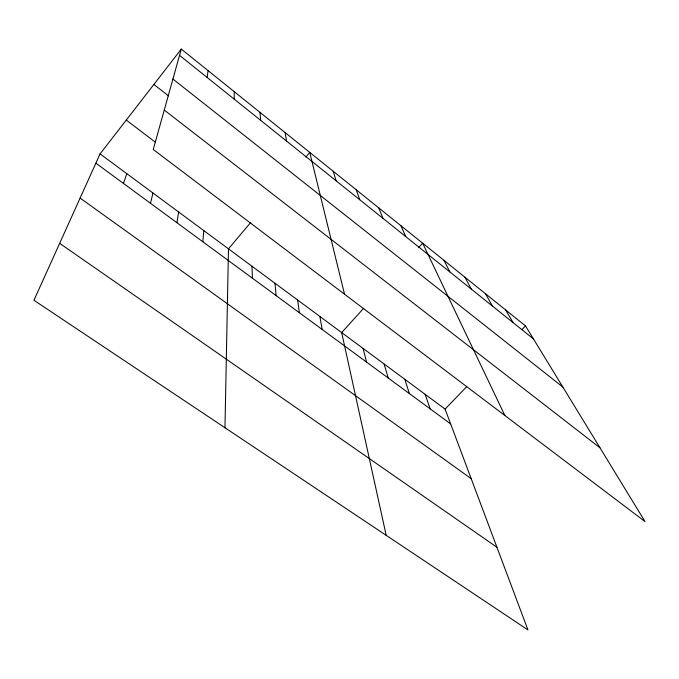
<?xml version="1.0" encoding="UTF-8"?>
<svg xmlns="http://www.w3.org/2000/svg" width="679" height="679" viewBox="0 0 679 679"><rect width="100%" height="100%" fill="white"/><g stroke="black" fill="none" stroke-linecap="round" stroke-linejoin="round"><path stroke-width="1.02" d="M234.213 99.151L234.28 91.699M224.97 427.736L228.475 248.853L250.772 222.398M202.843 241.775L203.802 230.614M207.171 77.491L208.063 70.616M176.93 222.72L178.645 212.001M150.475 203.276L152.979 193.014M181.293 49.083L153.242 149.482L645.05 521.582L525.495 325.912L181.293 49.083L100.068 153.887L33.95 300.262L527.939 629.917L445.076 409.072L100.068 153.887M123.459 183.423L126.795 173.646M305.822 157.07L309.751 152.402L344.516 294.194M363.698 308.266L341.664 332.583L386.19 535.324M418.536 247.733L422.652 243.201L504.87 415.523M445.076 409.072L466.745 386.665M521.922 329.612L525.495 325.912M59.659 243.337L496.918 547.249M80.105 198.073L471.184 478.653M95.883 163.155L450.635 423.891M126.277 120.073L155.474 142.267M164.259 110.04L599.973 447.8M153.887 84.451L168.485 95.866M172.924 79.044L562.866 387.072M179.545 55.347L533.439 338.906M505.668 309.964L513.129 322.635M485.477 293.727L492.445 306.059M464.92 277.193L471.37 289.178M443.981 260.354L449.897 271.965M400.924 225.725L405.702 236.555M378.78 207.918L382.956 218.332M356.212 189.764L359.76 199.753M425.113 394.304L430.189 408.86M404.803 379.281L409.369 393.565M333.211 171.261L336.105 180.792M384.127 363.995L388.176 377.982M363.087 348.429L366.592 362.119M319.851 316.448L322.202 329.502M285.104 132.575L286.597 141.13M297.64 300.016L299.38 312.722M259.955 112.349L260.685 120.361M275.012 283.279L276.124 295.628M251.96 266.227L252.418 278.203"/></g></svg>
